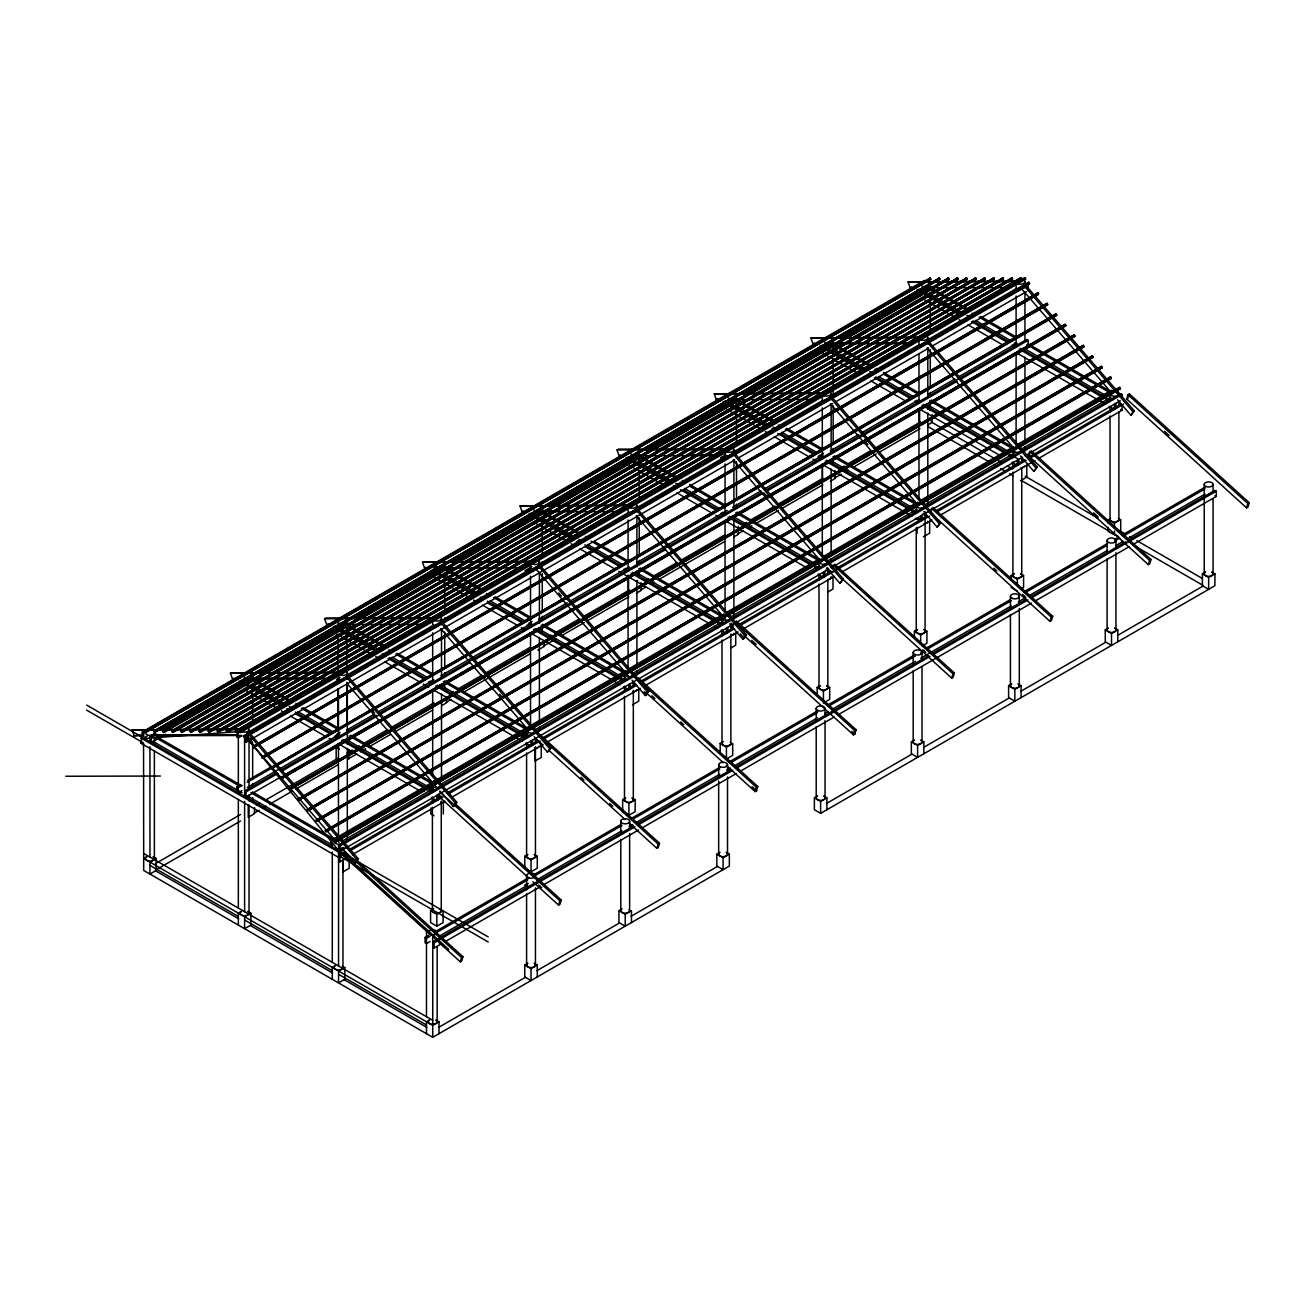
<?xml version="1.0" encoding="UTF-8"?>
<svg xmlns="http://www.w3.org/2000/svg" width="1315" height="1315" viewBox="0 0 1315 1315"><rect width="100%" height="100%" fill="white"/><g stroke="black" fill="none" stroke-linecap="round" stroke-linejoin="round"><path stroke-width="1.5" d="M429.956 934.308L340.421 853.024L341.67 848.701L461.549 957.534L460.299 961.857L434.509 938.433M528.236 877.549L438.717 796.282L439.539 793.405M355.214 858.909L462.946 956.728L461.697 961.035L460.299 961.857M532.789 881.691L558.579 905.115L559.828 900.791L561.242 899.986L455.023 803.547M561.242 899.986L559.993 904.293L558.579 905.115M629.556 823.568L656.875 848.356L658.125 844.049L659.522 843.227L539.66 734.395M659.522 843.227L658.273 847.55L656.875 848.356M726.324 765.445L755.155 791.614L756.404 787.307L757.818 786.485L637.939 677.652L636.542 678.474L756.404 787.307M755.155 791.614L756.569 790.808L757.818 786.485M744.191 635.687L853.451 734.871L854.701 730.548L856.098 729.743L736.236 620.91M853.451 734.871L854.849 734.049L856.098 729.743M932.812 507.426L1052.674 616.258L1051.425 620.565L1050.027 621.387L930.149 512.554L930.987 509.678M842.488 578.929L951.731 678.129L952.981 673.806L954.394 673.001L834.515 564.168M954.394 673.001L953.145 677.307L951.731 678.129M1028.445 455.795L1029.678 451.489L1149.557 560.322L1148.307 564.628L1028.445 455.795L1029.842 454.99M1050.027 621.387L1051.26 617.064L1052.674 616.258M1126.725 399.053L1127.974 394.747L1129.388 393.925L1249.25 502.757L1248.001 507.08L1246.587 507.886L1126.725 399.053L1128.139 398.248M1128.549 396.801L1129.388 393.925M1031.091 450.667L1150.97 559.5L1149.721 563.823L1148.307 564.628M1246.587 507.886L1247.836 503.579L1249.25 502.757M243.489 736.203L1028.889 282.265L1029.3 283.958L244.327 737.173L243.489 736.203L1028.889 282.265M244.327 737.173L1029.727 283.235M355.017 863.232L357.055 859.731L247.73 733.244L245.708 736.762L249.143 732.439L358.469 858.925L356.431 862.426L355.017 863.232L341.686 847.813M252.562 746.706L1037.979 292.768L1038.39 294.461L253.4 747.676L252.562 746.706L1037.979 292.768M253.4 747.676L1038.817 293.738M261.652 757.21L1047.052 303.288L1047.48 304.981L262.49 758.18L261.652 757.21L1047.052 303.288M262.49 758.18L1047.891 304.258M270.726 767.73L1056.142 313.792L1056.553 315.485L271.564 768.7L270.726 767.73L1056.142 313.792M271.564 768.7L271.153 766.99M279.816 778.233L1065.216 324.295L1065.643 325.988L280.654 779.203L279.816 778.233L1065.216 324.295M280.654 779.203L1066.054 325.265M345.401 679.197L347.423 675.696L456.749 802.166L454.711 805.684L453.313 806.49L439.983 791.071M288.906 788.737L1074.306 334.815L1074.717 336.509L289.744 789.707L288.906 788.737L1074.306 334.815M289.744 789.707L1075.144 335.785M297.979 799.241L1083.379 345.319L1083.807 347.012L298.817 800.21L297.979 799.241L1083.379 345.319M298.817 800.21L1084.217 346.289M307.069 809.761L1092.469 355.823L1092.88 357.516L307.907 810.73L307.069 809.761L1092.469 355.823M307.907 810.73L1093.307 356.792M316.142 820.264L1101.559 366.326L1101.97 368.036L316.981 821.234L316.142 820.264L1101.559 366.326M316.981 821.234L1102.397 367.296M325.232 830.768L1110.633 376.846L1111.043 378.539L326.071 831.738L325.232 830.768L1110.633 376.846M326.071 831.738L1111.471 377.816M334.306 841.288L1119.723 387.35L1120.133 389.043L335.144 842.257L334.306 841.288L1119.723 387.35M335.144 842.257L1120.561 388.32M628.044 675.548L536.06 569.116L538.098 565.614L647.407 692.101L645.386 695.602L632.055 680.184M453.313 806.49L456.749 802.166M534.169 736.696L547.5 752.114L550.936 747.791L441.626 621.305L438.174 625.628L440.213 622.127L549.538 748.613M550.936 747.791L547.5 752.114M645.386 695.602L648.821 691.279L539.495 564.793M729.578 623.869L742.909 639.287L746.361 634.964L637.035 508.494L633.6 512.801L635.622 509.299L744.947 635.786M742.909 639.287L746.361 634.964M826.56 567.883L839.89 583.301L843.326 578.978L734.017 452.508L730.565 456.815L732.603 453.313L841.929 579.8M843.326 578.978L839.89 583.301M1112.276 393.678L1021.607 288.79L1023.645 285.273L1132.971 411.759L1130.933 415.277L1117.602 399.842M923.82 511.732L937.151 527.151L940.587 522.828L831.261 396.357L827.825 400.664L829.864 397.163L939.173 523.649M940.587 522.828L937.151 527.151M1020.473 455.927L1033.804 471.345L1037.256 467.022L927.93 340.552L924.478 344.859L926.516 341.358L1035.842 467.844M1037.256 467.022L1033.804 471.345M1025.059 284.467L1134.385 410.954L1130.933 415.277M142.283 735.726L134.196 735.743L132.157 729.891L242.88 728.822M236.536 678.984L232.476 679L230.437 673.149L339.155 672.08M328.076 623.803L326.662 624.625L324.641 618.757L326.038 617.951L433.342 617.705M428.591 568.096L424.548 568.113L422.51 562.245L531.227 561.193M526.131 511.782L522.088 511.798L520.05 505.946L628.751 504.878M620.466 454.99L619.053 455.812L617.031 449.96L618.428 449.138L727.754 448.892M720.357 399.645L716.313 399.661L714.275 393.81L822.993 392.741M817.026 343.84L812.982 343.856L810.944 338.004L921.667 336.936M914.155 287.771L910.111 287.771L908.073 281.92L1016.774 280.868M134.196 735.743L141.675 734.921M232.476 679L233.889 678.178M424.548 568.113L425.961 567.291M522.088 511.798L523.502 510.976M716.313 399.661L717.727 398.839M812.982 343.856L814.38 343.034M910.111 287.771L911.509 286.966M345.286 853.484L338.547 857.38L140.869 743.254L142.283 731.962L924.461 280.391M144.568 731.255L930.395 278.04L930.823 279.257L145.834 732.471L144.568 731.255L930.395 278.04M142.283 731.962L143.697 732.784L925.859 281.196M144.995 732.471L930.823 279.257M433.819 568.885L437.369 566.831M153.658 731.239L939.485 278.024L939.896 279.24L154.923 732.439L153.658 731.239L939.485 278.024M147.247 735.956L143.697 738.011L143.697 732.784M161.466 727.754L243.242 680.545M257.461 672.327L339.237 625.118M349.905 618.954L435.232 569.691M447.675 562.508L533.002 513.245M545.446 506.061L632.548 455.779M641.441 450.651L728.543 400.352M739.211 394.204L824.538 344.941M836.981 337.758L920.533 289.514M154.069 732.439L939.896 279.24M149.943 741.627L149.943 736.384L155.285 733.31M162.386 729.2L253.055 676.863M260.156 672.754L347.275 622.472M354.376 618.362L445.045 566.025M452.146 561.916L542.816 509.579M549.917 505.47L638.811 454.152M645.912 450.042L736.581 397.705M743.682 393.596L832.576 342.278M841.452 337.15L930.346 285.832M140.869 743.254L142.283 742.433M149.943 736.384L151.357 737.205L156.682 734.115M165.575 728.987L254.469 677.669M263.345 672.54L348.672 623.277M355.79 619.168L446.443 566.831M455.335 561.702L544.213 510.384M553.105 505.256L640.208 454.957M647.325 450.864L737.978 398.511M746.871 393.382L833.973 343.1M844.641 336.936L931.743 286.654M162.731 731.206L948.559 278.007L948.986 279.224L163.997 732.422L162.731 731.206L948.559 278.007M163.159 732.422L948.986 279.224M165.575 734.23L151.357 742.433L151.357 737.205M174.468 729.102L261.57 678.803M272.238 672.655L355.79 624.411M366.458 618.247L453.56 567.965M464.228 561.801L551.33 511.519M561.998 505.355L647.325 456.091M659.768 448.908L745.095 399.645M755.763 393.497L842.866 343.199M853.534 337.051L933.518 290.862L933.518 287.36M171.821 731.189L957.649 277.991L958.06 279.191L173.087 732.406L171.821 731.189L957.649 277.991M172.249 732.406L958.06 279.191M180.911 731.173L966.722 277.958L967.15 279.175L182.16 732.389L180.911 731.173L966.722 277.958M181.322 732.389L967.15 279.175M189.985 731.156L975.812 277.942L976.223 279.158L191.25 732.356L189.985 731.156L975.812 277.942M190.412 732.356L976.223 279.158M199.075 731.124L984.886 277.925L985.313 279.125L200.324 732.34L199.075 731.124L984.886 277.925M199.486 732.34L985.313 279.125M208.148 731.107L993.976 277.909L994.403 279.109L209.414 732.323L208.148 731.107L993.976 277.909M208.575 732.323L994.403 279.109M217.238 731.091L1003.049 277.876L1003.477 279.092L218.487 732.291L217.238 731.091L1003.049 277.876M217.649 732.307L1003.477 279.092M226.312 731.074L1012.139 277.859L1012.566 279.076L227.577 732.274L226.312 731.074L1012.139 277.859M226.739 732.274L1012.566 279.076M337.889 673.806L235.829 732.258L235.401 731.041L1020.391 277.843L1021.64 279.043L1020.391 277.843M235.401 731.041L1021.229 277.843M235.829 732.258L1019.109 280.161M341.44 671.768L824.505 392.856M828.056 390.818L1016.314 282.133M239.609 730.893L1024.582 277.695L1025.519 278.221L1025.519 279.306L240.546 732.521L239.609 730.893L240.546 732.521M144.42 738.438L236.947 731.748L238.344 732.554L241.911 730.499M247.236 727.425L336.13 676.107M346.782 669.96L432.109 620.696M439.226 616.587L529.879 564.25M535.221 561.16L627.666 507.787M632.992 504.713L727.211 450.322M730.762 448.267L821.415 395.93M830.307 390.802L919.201 339.484M924.527 336.393L1016.972 283.037M239.609 731.978L1025.519 278.221M336.492 679.51L340.043 677.455M524.932 570.726L532.033 566.617M720.472 457.817L725.798 454.743M241.911 735.743L238.344 737.797L236.947 736.992L236.947 731.748M247.236 732.669L339.681 679.296M346.782 675.187L433.901 624.904M441.002 620.795L531.671 568.458M538.772 564.349L629.441 512.012M636.542 507.902L727.211 455.565M732.537 452.475L823.206 400.138M830.307 396.029L919.201 344.711M928.078 339.582L1016.972 288.264M244.606 796.282L244.606 736.17L1026.785 284.599L1028.182 285.404L1028.182 290.648M536.06 569.116L537.473 568.31M1021.607 288.79L1023.021 287.969M1028.182 285.404L246.02 736.992L244.606 736.17M734.871 459.987L246.02 742.219L244.606 741.413L249.949 738.323M738.422 457.932L832.642 403.541M836.192 401.486L928.637 348.113M932.187 346.059L1026.407 291.667M236.947 791.86L236.947 786.617L240.497 784.562M247.614 780.452L270.726 767.122M238.344 787.422L241.911 785.367M247.236 782.293L1056.981 314.762M336.492 734.378L340.043 732.323M528.482 623.54L532.033 621.485M818.242 456.239L823.568 453.165M241.911 790.611L238.344 792.666L238.344 732.554M247.236 787.537L339.681 734.164M346.782 730.055L373.46 714.67M378.786 711.579L433.901 679.773M441.002 675.663L531.671 623.326M538.772 619.217L567.225 602.796M570.776 600.741L629.441 566.88M636.542 562.771L727.211 510.434M732.537 507.343L760.99 490.922M764.541 488.868L823.206 455.006M830.307 450.897L858.761 434.476M862.311 432.421L919.201 399.579M928.078 394.451L954.739 379.065M958.306 377.011L1016.972 343.133M276.61 772.562L244.606 791.038L246.02 792.041M280.161 770.508L376.156 715.097M379.706 713.042L761.911 492.385M765.462 490.331L1026.785 339.451L1028.182 340.273L1028.182 345.516L962.416 383.487M278.007 773.384L246.02 791.86L246.02 797.087L281.574 776.557M281.574 771.33L469.997 662.53M473.548 660.492L665.538 549.637M669.105 547.582L763.308 493.191M766.875 491.136L957.073 381.317M960.64 379.279L1028.182 340.273M285.125 774.519L379.345 720.11M384.67 717.037L473.548 665.719M477.115 663.664L571.335 609.272M574.885 607.218L669.105 552.826M672.655 550.771L862.87 440.952M866.421 438.898L958.849 385.542M146.82 856.706L143.697 858.514L432.734 1025.388L438.996 1021.788L438.996 1033.705M156.206 858.514L149.943 862.13L149.943 874.048L156.206 870.431L156.206 858.514L153.082 856.706A4.422 2.548 0 0 1 153.165 860.273A4.422 2.548 0 0 1 147.017 860.421A4.422 2.548 0 0 1 146.557 856.887M155.269 863.741L240.497 814.544M256.474 805.322L260.025 803.268M265.367 800.194L338.152 758.163M347.029 753.035L352.354 749.961M355.905 747.906L359.455 745.868M363.022 743.813L387.876 729.463M391.426 727.409L434.032 702.802M450.009 693.58L453.56 691.526M457.11 689.487L481.98 675.137M485.531 673.083L529.912 647.457M547.665 637.2L551.215 635.145M554.766 633.107L579.636 618.757M583.186 616.702L629.343 590.04M645.32 580.819L648.87 578.764M652.421 576.726L677.291 562.376M680.841 560.322L725.222 534.695M742.975 524.438L746.526 522.384M750.076 520.346L774.946 505.996M778.496 503.941L822.878 478.315M838.855 469.077L844.181 466.003M847.731 463.965L870.826 450.634M874.376 448.579L920.533 421.934M155.581 870.07L240.53 821.02M253.861 813.327L259.137 810.287M262.655 808.248L266.172 806.227M269.69 804.188L292.555 790.989M296.072 788.967L338.284 764.59M348.064 758.952L356.875 753.857M360.392 751.835L365.669 748.777M369.203 746.739L390.341 734.526M395.634 731.485L432.635 710.116M445.933 702.44L451.209 699.399M463.488 692.298L530.192 653.785M543.473 646.125L555.933 638.942M561.258 635.852L584.386 622.505M587.937 620.45L628.849 596.829M640.454 590.139L645.698 587.115M650.941 584.074L654.443 582.052M659.703 579.027L724.45 541.649M737.699 533.989L743.024 530.915M748.334 527.841L751.884 525.803M755.435 523.748L778.48 510.45M782.014 508.395L822.796 484.857M834.368 478.183L841.353 474.14M844.855 472.134L848.339 470.113M853.583 467.088L876.3 453.971M879.801 451.949L919.99 428.739M441.873 705.514L446.558 702.802L446.558 696.835M537.835 650.103L544.098 646.487L544.098 640.52M636.378 593.213L641.079 590.501L641.079 582.545M733.639 537.062L738.323 534.35L738.323 526.411M830.291 481.257L834.992 478.545L834.992 470.589M927.42 425.172L932.121 422.46L932.121 414.521M330.887 846.087L330.887 840.844L625.973 670.486M629.523 668.431L723.743 614.039M727.294 611.985L819.738 558.612M823.289 556.557L917.508 502.166M921.059 500.111L1013.503 446.738M1017.054 444.684L1111.274 390.292M330.887 840.844L332.284 841.666L821.152 559.417M824.702 557.379L1112.687 391.114M521.085 736.269L528.203 732.159M342.952 840.745L433.621 788.408M440.722 784.299L527.841 734M534.942 729.907L625.611 677.554M632.712 673.444L723.381 621.107M730.482 616.998L819.377 565.697M826.478 561.587L917.147 509.234M924.248 505.141L1014.917 452.787M1020.243 449.714L1110.912 397.377M338.547 965.95L338.547 845.282L1120.709 393.695L1122.122 394.5L1122.122 398.001M338.547 845.282L339.96 846.087L1122.122 394.5M246.02 742.219L246.02 736.992L338.547 850.509L343.873 847.435M828.812 569.083L338.547 852.136L140.869 738.011M831.08 567.784L1022.577 457.226M1024.993 455.828L1120.347 400.763M340.421 853.024L341.834 852.202M438.717 796.282L440.114 795.46M930.149 512.554L931.562 511.732M241.483 911.361L238.344 913.169L238.344 925.086M430.827 802.035L433.95 800.227M340.322 854.717L343.873 852.679M349.215 849.589L441.659 796.216M446.985 793.142L537.638 740.805M542.98 737.731L635.408 684.359M640.75 681.269L733.195 627.913M738.52 624.822L830.965 571.466M836.291 568.376L926.943 516.039M935.836 510.91L1024.73 459.593M1028.281 457.538L1120.709 404.165M350.628 850.411L443.056 797.038M448.399 793.964L540.103 741.019M544.377 738.537L636.822 685.164M642.164 682.091L734.592 628.718M739.934 625.644L929.738 516.055M937.25 511.716L1026.127 460.398M1029.678 458.343L1123.536 404.165M250.869 913.169L244.606 916.785L244.606 928.702L250.869 925.086L250.869 913.169L247.73 911.361M338.547 860.98L339.96 861.802L347.061 857.692M352.404 854.618L444.832 801.246M451.949 797.137L542.602 744.8M546.169 742.745L640.372 688.353M645.714 685.279L738.142 631.907M743.485 628.833L834.137 576.48M843.03 571.351L931.908 520.033M940.8 514.905L1035.02 460.513M1038.571 458.458L1122.122 410.214L1122.122 404.987L1118.588 402.949M357.055 859.731L358.469 858.925M647.407 692.101L648.821 691.279M1132.971 411.759L1134.385 410.954M632.499 704.741L638.761 701.142L638.761 689.224M731.041 647.851L735.726 645.155L735.726 633.238M828.302 591.717L832.987 589.005L832.987 577.088M923.393 536.799L929.639 533.2L929.639 521.266M1020.522 480.731L1026.785 477.115L1026.785 465.198M335.424 965.588L332.284 967.396L332.284 979.313M430.58 910.654L436.827 914.27L443.089 910.654L443.089 922.571L436.827 926.187L430.58 922.571L430.58 910.654L433.703 908.846M534.153 854.471L537.276 856.279L537.276 868.196L531.03 871.812L524.767 868.196L524.767 856.279L527.89 854.471A4.422 2.548 0 0 0 527.71 857.972A4.422 2.548 0 0 0 533.742 858.284A4.422 2.548 0 0 0 534.663 854.832M622.653 811.684L622.653 799.767L625.776 797.958M720.176 753.38L720.176 743.452L723.316 741.644M817.157 695.405L817.157 687.466L820.281 685.657M914.418 637.282L914.418 631.315L917.541 629.507M1011.071 579.488L1011.071 575.51L1014.194 573.702M524.767 856.279L531.03 859.895L537.276 856.279M622.653 799.767L628.899 803.383L635.161 799.767L635.161 811.684L628.899 815.3L624.214 812.588M726.439 747.068L732.702 743.452L732.702 755.369L726.439 758.985L726.439 747.068L720.176 743.452M817.157 687.466L823.42 691.082L829.666 687.466L829.666 699.383L823.42 702.999M914.418 631.315L920.664 634.931L926.927 631.315L926.927 643.232L922.226 645.944M1011.071 575.51L1017.333 579.126L1023.58 575.51L1023.58 587.427L1020.456 589.235M1108.2 523.403L1108.2 519.425L1114.463 523.041L1120.709 519.425L1120.709 531.359M430.038 941.507L426.487 943.562L425.074 942.756L425.074 937.513L428.624 935.458M435.742 931.365L528.17 877.993M533.512 874.919L620.614 824.62M631.282 818.472L720.16 767.155M729.052 762.01L817.93 710.708M828.598 704.544L913.925 655.281M926.368 648.098L1009.92 599.854M1024.138 591.651L1107.69 543.407M1114.808 539.298L1118.358 537.26M1121.909 535.205L1205.461 486.961M430.038 936.28L426.487 938.335L425.074 937.513M435.364 933.206L527.808 879.834M534.909 875.724L622.028 825.442M632.696 819.278L719.798 768.979M730.466 762.832L817.568 712.533M828.236 706.385L915.339 656.086M920.664 653.013L924.231 650.958M927.782 648.903L1011.334 600.676M1025.552 592.457L1107.329 545.248M1114.43 541.139L1119.772 538.065M1123.322 536.01L1205.099 488.802M524.619 885.274L528.17 883.236M438.931 936.379L527.808 885.061M536.701 879.932L622.028 830.669M629.129 826.56L632.696 824.521M636.246 822.467L719.798 774.223M726.899 770.113L730.466 768.075M734.017 766.02L817.568 717.776M824.669 713.667L828.236 711.612M831.787 709.574L915.339 661.33M920.664 658.256L1011.334 605.903M1018.435 601.81L1025.552 597.7M1029.103 595.646L1107.329 550.492M1116.205 545.363L1123.322 541.254M1126.873 539.199L1205.099 494.046M633.616 825.968L432.734 941.934L434.147 942.756L635.014 826.773M637.167 823.913L731.387 769.522M734.937 767.467L928.702 655.593M932.253 653.539L1026.473 599.147M1030.023 597.092L1126.018 541.681M1129.585 539.627L1214.912 490.363L1216.309 491.169L1216.309 496.413L1132.757 544.657M638.58 824.735L732.784 770.327M736.351 768.272L930.116 656.415M933.666 654.36L1027.886 599.969M1031.437 597.914L1216.309 491.169M432.734 947.178L434.147 948L441.248 943.891M444.815 941.836L539.019 887.444M544.361 884.354L638.58 829.962M642.131 827.908L736.351 773.516M739.901 771.461L834.121 717.07M837.671 715.015L1031.437 603.141M1034.987 601.103L1129.207 546.695M461.549 957.534L462.946 956.728M1149.557 560.322L1150.97 559.5M429.611 1019.98L426.487 1021.788L426.487 1033.705M537.276 976.963L537.276 965.029L531.03 968.645L531.03 980.563L524.767 976.963L524.767 965.029L527.89 963.221A4.422 2.548 0 0 0 527.71 966.722A4.422 2.548 0 0 0 533.742 967.051A4.422 2.548 0 0 0 534.663 963.583M631.463 922.571L631.463 910.654L625.217 914.27L625.217 926.187L618.954 922.571L618.954 910.654L622.077 908.846M86.708 710.166L143.549 742.991L143.697 870.431L432.734 1037.305L729.348 866.059L729.348 854.142L723.086 857.758L723.086 869.675L716.839 866.059L716.839 854.142L719.962 852.334A4.422 2.548 0 0 0 719.88 855.901A4.422 2.548 0 0 0 726.028 856.049A4.422 2.548 0 0 0 726.488 852.514M1205.247 572.173A4.422 2.548 0 0 0 1205.707 575.723A4.422 2.548 0 0 0 1211.871 575.559A4.422 2.548 0 0 0 1211.773 572.009L1214.912 573.817L1214.912 585.734L820.626 813.36L814.38 809.761L814.38 797.827L817.503 796.019M911.344 741.841L917.607 745.457L917.607 757.374L911.344 753.758L911.344 741.841L914.467 740.033A4.422 2.548 0 0 0 914.287 743.534A4.422 2.548 0 0 0 920.336 743.863A4.422 2.548 0 0 0 921.256 740.394M1008.605 685.69L1014.851 689.307L1014.851 701.224L1008.605 697.607L1008.605 685.69L1011.728 683.882M1105.257 629.885L1111.52 633.501L1111.52 645.418L1105.257 641.802L1105.257 629.885L1108.397 628.077M1214.912 573.817L1208.649 577.416L1208.649 589.35L1202.387 585.734L1202.387 573.817L1205.526 572.009M814.38 797.827L820.626 801.443L826.888 797.827L826.888 809.761M917.607 745.457L923.853 741.841L923.853 753.758M1014.851 689.307L1021.114 685.69L1021.114 697.607M1111.52 633.501L1117.783 629.885L1117.783 641.802M438.668 1027.377L525.392 977.324M536.931 970.651L619.579 922.933M631.118 916.276L717.464 866.421M826.593 803.416L911.969 754.12M923.475 747.479L1009.23 697.969M1020.802 691.296L1105.882 642.164M1117.388 635.539L1203.011 586.096M908.073 281.92L1017.399 281.673M928.324 287.738L1003.23 287.558M810.944 338.004L920.27 337.741M832.609 343.001L869.051 342.919M873.094 342.903L907.514 342.821M829.173 343.807L910.144 343.626M714.275 393.81L823.601 393.547M734.543 399.612L811.47 399.448M617.031 449.96L726.34 449.697M689.307 454.842L713.601 454.776M637.282 455.763L714.209 455.582M520.05 505.946L629.375 505.683M545.758 510.927L559.927 510.894M563.987 510.894L570.053 510.878M538.279 511.765L617.245 511.584M422.51 562.245L531.835 561.998M434.049 567.275L438.109 567.275M442.777 568.064L519.704 567.883M324.641 618.757L433.95 618.51M344.892 624.576L421.819 624.395M230.437 673.149L337.741 672.902M252.102 678.145L324.986 677.981M248.683 678.967L327.632 678.787M132.157 729.891L241.483 729.644M153.822 734.888L236.832 734.691M150.387 735.71L241.483 735.496M65.75 776.261L160.414 776.031M1025.519 279.306L1024.582 277.695M932.927 288.889L968.218 309.255M980.579 316.389L1017.629 337.791M1028.231 343.905L1111.175 391.804M931.513 289.695L966.804 310.077M972.114 313.134L975.631 315.173M979.165 317.211L1016.232 338.613M1026.785 344.694L1109.761 392.61M929.754 293.919L961.512 312.263M966.804 315.321L970.339 317.359M975.631 320.416L1010.939 340.782M1014.457 342.821L1017.991 344.859M1025.059 348.935L1104.468 394.796M918.199 289.234L921.733 291.272M925.25 293.311L960.558 313.693M972.903 320.827L1009.969 342.212M1013.503 344.251L1017.037 346.289M1020.555 348.327L1103.515 396.226M1107.049 398.264L1110.567 400.302M916.785 290.04L920.319 292.078M923.853 294.116L959.145 314.499M971.506 321.633L1008.572 343.034M1012.09 345.072L1015.624 347.111M1019.158 349.149L1102.101 397.031M1105.636 399.07L1109.17 401.108M1120.709 409.409L1122.122 410.214M922.078 298.341L953.852 316.685M959.145 319.742L962.679 321.781M967.971 324.838L1003.263 345.22M1017.383 353.357L1096.809 399.218M1100.343 401.256L1105.636 404.313M1109.17 406.351L1114.463 409.409L1114.463 404.165M1214.912 495.591L1216.309 496.413M835.798 344.957L871.089 365.34M876.382 368.397L879.916 370.436M883.45 372.474L920.5 393.875M931.102 399.99L1014.046 447.873M834.384 345.779L869.675 366.145M874.985 369.203L878.502 371.241M883.795 374.298L919.103 394.681M929.689 400.796L1012.632 448.694M832.264 348.163L837.556 351.22M832.625 349.987L866.158 369.351M869.675 371.389L873.209 373.427M878.502 376.485L913.81 396.867M926.155 404.001L1007.339 450.864M1021.459 459.017L1024.993 461.055M821.07 345.303L824.604 347.341M828.121 349.379L863.429 369.762M875.774 376.895L912.84 398.297M916.374 400.335L919.908 402.374M923.426 404.412L1004.611 451.275M1009.92 454.332L1018.731 459.428L1018.731 464.672M819.656 346.124L823.19 348.163M826.724 350.201L862.015 370.583M874.376 377.717L911.443 399.103M914.961 401.141L918.495 403.179M922.029 405.217L1004.972 453.116M1008.506 455.154L1012.04 457.193M823.19 353.406L856.723 372.753M870.842 380.906L906.134 401.289M920.253 409.442L999.679 455.302M1012.04 462.42L1017.333 465.477L1017.333 460.25M1202.387 573.817L1208.649 577.416M931.184 421.918L995.011 458.787M998.562 460.825L1002.112 462.88M1007.438 465.954L1012.747 469.028M1025.158 476.194L1097.877 518.159M1119.147 530.455L1126.248 534.548M1129.782 536.586L1133.333 538.64M1136.883 540.679L1202.485 578.567M928.259 426.734L990.129 462.469M993.68 464.507L997.214 466.546M1000.748 468.584L1006.057 471.658M1009.591 473.696L1013.125 475.734M1021.147 480.37L1108.824 530.997M1115.087 534.597L1118.605 536.635M1134.434 545.774L1203.011 585.372M739.129 400.763L774.436 421.145M786.781 428.279L822.089 448.662M834.433 455.795L917.393 503.678M737.731 401.585L773.023 421.967M778.316 425.024L781.85 427.063M785.384 429.085L822.434 450.486M833.036 456.601L915.98 504.5M735.956 405.793L767.73 424.137M773.023 427.194L776.557 429.232M781.85 432.29L817.141 452.672M831.261 460.825L910.687 506.67M923.031 513.803L928.341 516.861M724.401 401.124L727.935 403.163M731.469 405.201L766.76 425.567M772.053 428.624L775.587 430.663M780.88 433.72L816.188 454.102M819.705 456.141L823.239 458.179M826.773 460.217L909.717 508.1M913.251 510.138L916.785 512.176M723.003 401.93L726.538 403.968M730.055 406.006L765.363 426.389M777.707 433.523L813.015 453.889M818.308 456.946L821.842 458.984M825.36 461.023L908.32 508.921M911.837 510.96L915.371 512.998M1020.456 573.702L1023.58 575.51M1114.643 628.077L1117.783 629.885M918.544 518.439L922.078 520.477L922.078 515.233M726.538 409.212L760.07 428.559M765.363 431.616L768.88 433.654M774.19 436.712L809.481 457.094M813.015 459.132L816.533 461.171M821.842 464.228L903.027 511.108M906.545 513.146L911.837 516.203M915.371 518.241L920.664 521.282L920.664 516.055M1011.071 587.427L1017.333 591.043M641.868 456.913L677.176 477.296M682.469 480.353L686.003 482.391M689.52 484.43L724.828 504.812M737.189 511.946L818.374 558.809M640.471 457.735L675.762 478.118M689.882 486.254L725.19 506.637M735.775 512.751L818.719 560.65M827.184 569.148L832.494 572.206M638.696 461.943L670.469 480.287M675.762 483.345L679.296 485.383M684.589 488.44L719.897 508.823M732.241 515.957L815.201 563.839M825.787 569.954L831.08 573.011M627.156 457.258L630.674 459.297M634.208 461.335L669.516 481.717M683.636 489.87L717.168 509.234M722.461 512.291L725.995 514.329M729.513 516.368L812.473 564.25M815.99 566.288L819.524 568.327M735.2 520.625L738.323 522.433M926.927 631.315L923.804 629.507A4.422 2.548 0 0 1 923.886 633.074A4.422 2.548 0 0 1 917.739 633.222A4.422 2.548 0 0 1 917.278 629.671M1017.991 683.882L1021.114 685.69M625.743 458.08L668.102 482.539M673.395 485.597L676.929 487.635M680.463 489.673L717.513 511.058M721.047 513.097L724.581 515.135M728.115 517.173L811.059 565.072M814.593 567.11L818.127 569.148M629.277 465.362L662.809 484.709M676.929 492.862L712.22 513.245M715.755 515.283L719.289 517.321M726.34 521.398L805.766 567.258M818.127 574.376L823.42 577.433L823.42 572.206M544.903 512.899L580.194 533.282M585.487 536.339L589.021 538.377M594.314 541.435L629.622 561.817M640.208 567.932L723.151 615.814M543.49 513.721L578.797 534.104M591.142 541.221L628.208 562.623M638.794 568.738L721.754 616.636M541.731 517.929L573.504 536.273M578.797 539.331L582.315 541.369M587.624 544.426L622.915 564.809M635.277 571.943L716.461 618.806M730.581 626.959L734.099 628.997M530.175 513.261L533.709 515.299M537.243 517.337L570.776 536.684M577.827 540.761L581.361 542.799M584.896 544.837L621.962 566.239M625.48 568.277L629.014 570.315M632.548 572.354L715.491 620.236M719.026 622.274L722.56 624.313M829.666 687.466L826.543 685.657A4.422 2.548 0 0 1 826.642 689.224A4.422 2.548 0 0 1 820.478 689.372A4.422 2.548 0 0 1 820.018 685.822M920.73 740.033L923.853 741.841M528.778 514.066L532.296 516.105M535.83 518.143L571.121 538.525M576.43 541.583L579.948 543.621M585.241 546.678L620.548 567.044M624.083 569.083L627.6 571.121M631.134 573.159L714.094 621.058M717.612 623.096L721.146 625.135M534.071 522.367L565.828 540.695M571.121 543.753L574.655 545.791M579.948 548.848L615.256 569.231M618.773 571.269L708.785 623.244M714.094 626.302L717.612 628.34M721.146 630.378L726.439 633.436L726.439 628.192M447.363 569.214L482.671 589.597M495.015 596.731L530.323 617.113M542.668 624.247L625.628 672.129M445.966 570.036L481.257 590.402M486.55 593.46L490.084 595.498M493.618 597.536L530.668 618.938M541.27 625.052L624.214 672.951M444.191 574.244L475.964 592.588M490.084 600.741L525.375 621.124M539.495 629.277L618.921 675.121M633.041 683.274L636.575 685.312M432.635 569.559L436.169 571.598M439.703 573.636L474.994 594.018M480.287 597.076L483.821 599.114M487.355 601.152L524.422 622.554M527.94 624.592L531.474 626.63M535.008 628.669L617.951 676.551M621.485 678.589L625.019 680.628M826.888 797.827L823.765 796.019A4.422 2.548 0 0 1 823.847 799.586A4.422 2.548 0 0 1 817.7 799.75A4.422 2.548 0 0 1 817.24 796.2M431.238 570.381L434.772 572.42M438.289 574.458L473.597 594.84M487.717 602.993L521.25 622.34M526.542 625.398L530.077 627.436M533.594 629.474L616.554 677.373M620.072 679.411L623.606 681.449M434.772 577.647L468.304 597.01M473.597 600.067L477.115 602.106M482.424 605.163L517.716 625.546M521.25 627.584L524.767 629.622M530.077 632.679L611.261 679.543M614.779 681.581L620.072 684.638M623.606 686.677L628.899 689.734L628.899 684.507M349.478 625.726L384.785 646.109M397.13 653.243L432.438 673.625M444.782 680.759L525.984 727.622M348.08 626.548L383.372 646.914M388.665 649.972L392.199 652.01M395.733 654.048L432.799 675.45M443.385 681.564L526.329 729.463M346.305 630.756L378.079 649.1M392.199 657.253L427.506 677.636M439.851 684.77L521.036 731.633M524.57 733.671L528.104 735.71M535.156 739.786L538.69 741.824M334.766 626.072L338.284 628.11M341.818 630.148L377.126 650.53M382.418 653.588L385.936 655.626M389.47 657.664L424.778 678.047M430.071 681.104L433.588 683.143M437.122 685.181L520.082 733.063M523.6 735.101L527.134 737.14M443.434 689.076L446.558 690.885M632.038 797.958L635.161 799.767M726.225 852.334L729.348 854.142M333.353 626.893L336.887 628.932M340.421 630.97L375.712 651.352M388.073 658.47L423.364 678.852M428.657 681.91L432.191 683.948M435.725 685.986L518.669 733.885M522.203 735.923L525.737 737.962M336.887 634.159L372.178 654.541M375.712 656.58L379.246 658.618M384.539 661.675L419.83 682.058M423.364 684.096L428.657 687.153M433.95 690.211L513.376 736.055M516.91 738.093L522.203 741.15M525.737 743.189L531.03 746.246L531.03 741.019M716.839 854.142L723.086 857.758M255.291 680.102L290.599 700.484M295.891 703.541L299.425 705.58M302.943 707.618L338.251 728M350.595 735.134L431.78 781.998M253.894 680.923L289.185 701.306M301.546 708.44L338.596 729.825M349.198 735.94L432.142 783.839M252.118 685.131L283.892 703.476M289.185 706.533L292.719 708.571M298.012 711.629L333.303 732.011M345.664 739.145L426.849 786.008M430.383 788.047L433.901 790.085M240.579 680.463L282.922 704.906M295.283 712.04L332.35 733.441M335.884 735.48L339.401 737.518M342.936 739.556L425.896 787.455M429.413 789.493L432.947 791.515M239.166 681.269L242.7 683.307M246.217 685.345L281.525 705.728M286.818 708.785L290.352 710.823M295.645 713.881L330.936 734.263M334.47 736.285L338.004 738.323M341.522 740.361L424.482 788.26M428.016 790.299L431.534 792.337M244.459 689.57L276.232 707.897M281.525 710.955L285.059 712.993M290.352 716.05L325.643 736.433M329.177 738.471L332.711 740.509M338.004 743.567L420.948 791.466M431.534 797.58L436.827 800.638L436.827 795.394M339.303 749.188L336.163 747.397L336.163 759.314L339.303 761.122M618.954 910.654L625.217 914.27M433.95 815.76L430.827 813.969L430.827 808.002M236.947 736.811L238.344 737.616M244.606 741.233L246.02 742.038M157.011 736.86L241.73 785.762M252.316 791.877L335.259 839.775M155.597 737.666L238.557 785.565M250.902 792.682L333.862 840.581M236.947 786.617L238.344 787.603M153.839 741.89L242.075 792.83M247.384 795.887L332.087 844.805M86.708 705.119L488.21 936.921M534.153 963.221L537.276 965.029M338.974 855.818L488.21 941.967M338.547 855.753L339.96 856.558M524.767 965.029L531.03 968.645M438.996 1021.788L435.857 1019.98A4.422 2.548 0 0 1 435.955 1023.53A4.422 2.548 0 0 1 429.808 1023.695A4.422 2.548 0 0 1 429.347 1020.144M143.697 853.451L432.734 1020.341M149.943 865.385L238.344 916.423M244.606 920.023L332.284 970.651M338.547 974.267L426.487 1025.026M155.581 870.793L238.672 918.774M250.245 925.448L332.662 973.034M344.185 979.675L426.833 1027.409M1127.974 394.747L1247.836 503.579M1164.548 431.304L1169.101 435.446M1093.57 512.85L1098.124 516.976M931.398 508.231L1051.26 617.064M993.762 568.212L996.803 570.973M1022.593 594.396L1025.634 597.141M833.118 564.973L952.981 673.806M922.801 649.758L925.826 652.519M734.822 621.732L854.701 730.548M751.67 640.372L756.224 644.514M851.824 731.304L854.849 734.049M651.862 695.75L654.903 698.495M680.693 721.919L683.734 724.68M752.016 786.666L756.569 790.808M645.912 692.43L723.299 762.684M544.311 740.723L658.125 844.049M580.901 777.297L583.926 780.042M609.716 803.465L612.757 806.227M536.997 739.523L543.079 745.046M549.144 750.553L625.003 819.426M439.966 791.959L559.828 900.791M538.755 885.011L541.78 887.757M338.81 849.621L448.629 949.331L448.382 950.235L338.547 850.509M1028.461 282.988L1029.3 283.958M1037.551 293.492L1038.39 294.461M1046.641 304.012L1047.48 304.981M1055.715 314.515L1056.553 315.485M1064.805 325.019L1065.643 325.988M1073.878 335.539L1074.717 336.509M1082.968 346.042L1083.807 347.012M1092.042 356.546L1092.88 357.516M1101.132 367.066L1101.97 368.036M1110.205 377.569L1111.043 378.539M1119.295 388.073L1120.133 389.043M927.157 347.949L1015.147 449.746M865.221 441.511L867.9 444.585M830.488 403.754L918.478 505.552M763.966 493.026L766.645 496.117M733.228 459.905L821.218 561.702M730.992 623.047L733.655 626.137M740.329 633.846L744.323 638.482M636.263 515.891L725.584 619.234M558.793 592.983L561.456 596.073M644.12 691.706L646.783 694.797M499.585 694.221L502.248 697.312M440.837 628.718L528.827 730.515M346.026 676.502L455.352 802.988M372.063 710.051L374.726 713.125M433.391 780.995L436.054 784.085M346.65 683.093L435.972 786.436M247.105 735.94L252.447 742.104M335.095 837.754L339.106 842.373M248.371 739.835L336.361 841.649M243.9 735.463L244.738 736.449M252.99 745.983L253.828 746.953M262.063 756.487L262.918 757.456M280.243 777.51L281.081 778.48M289.316 788.014L290.155 788.984M298.406 798.517L299.245 799.487M307.48 809.037L308.318 810.007M316.57 819.541L317.408 820.511M325.643 830.044L326.482 831.014M334.733 840.564L335.572 841.534M1011.301 277.859L1011.728 279.076M1002.211 277.876L1002.638 279.092M993.137 277.909L993.565 279.109M984.047 277.925L984.475 279.142M974.974 277.942L975.385 279.158M965.884 277.958L966.311 279.175M956.81 277.991L957.221 279.191M947.72 278.007L948.148 279.224M938.647 278.024L939.058 279.24M929.557 278.057L929.984 279.257M236.24 731.041L236.667 732.258M227.15 731.058L227.577 732.274M218.076 731.091L218.487 732.291M208.986 731.107L209.414 732.323M199.913 731.124L200.324 732.34M190.823 731.156L191.25 732.356M181.749 731.173L182.16 732.389M172.66 731.189L173.087 732.406M163.57 731.206L163.997 732.422M154.496 731.239L154.923 732.439M145.406 731.255L145.834 732.471M1213.071 484.446L1213.071 492.566M1213.071 498.664L1213.071 573.817M1204.228 484.446L1204.228 573.817M1118.884 401.798L1118.884 405.858M1118.884 411.94L1118.884 519.425M1115.86 403.36L1115.86 408.587M1115.942 540.531A4.422 2.548 0 0 1 1109.301 542.733A4.422 2.548 0 0 1 1109.301 538.312A4.422 2.548 0 0 1 1115.942 540.531L1115.942 548.651M1115.942 552.711L1115.942 629.885M1114.463 523.041L1114.463 527.019M1114.463 530.997L1114.463 534.958L1108.2 531.359L1108.2 527.381M1110.041 393.695L1110.041 399.776M1110.041 407.897L1110.041 411.94M1110.041 416L1110.041 519.425M1107.099 540.531L1107.099 552.711M1107.099 558.809L1107.099 629.885M1024.944 281.657L1024.944 287.771M1024.944 291.864L1024.944 340.799M1024.944 357.121L1024.944 440.722M1024.944 446.837L1024.944 450.93M1021.755 457.883L1021.755 461.943M1021.755 468.025L1021.755 575.51M1019.289 596.336L1019.289 604.456M1019.289 608.516L1019.289 685.69M1017.333 579.126L1017.333 585.076M1016.101 281.657L1016.101 289.81M1016.101 295.941L1016.101 346.913M1016.101 353.028L1016.101 444.799M1012.912 449.779L1012.912 457.883M1012.912 461.943L1012.912 468.025M1012.912 472.085L1012.912 575.51M1010.43 596.336L1010.43 608.516M1010.43 614.615L1010.43 685.69M930.28 292.916L930.28 296.976M930.28 301.036L930.28 331.446M930.28 349.708L930.28 388.237M930.28 392.297L930.28 396.357M930.28 404.461L930.28 410.543M927.815 337.741L927.815 343.856M927.815 347.933L927.815 396.883M927.815 405.036L927.815 409.113M927.815 413.189L927.815 496.807M927.815 500.884L927.815 504.96M925.086 511.666L925.086 631.315M922.029 652.487A4.422 2.548 0 0 1 915.388 654.689A4.422 2.548 0 0 1 915.388 650.268A4.422 2.548 0 0 1 922.029 652.487L922.029 660.607M922.029 666.705L922.029 741.841M920.664 634.931L920.664 642.871M919.612 410.543L919.612 422.46M918.971 337.741L918.971 345.894M918.971 354.047L918.971 402.998M918.971 409.113L918.971 498.845M917.13 527.233L917.13 533.2M916.785 291.799L916.785 295.283M916.243 505.585L916.243 511.666M916.243 527.89L916.243 631.315M913.185 652.487L913.185 666.705M913.185 670.765L913.185 741.841M833.151 346.963L833.151 353.061M833.151 359.143L833.151 387.531M833.151 391.591L833.151 395.651M833.151 405.776L833.151 442.284M833.151 448.366L833.151 452.426M833.151 460.546L833.151 464.589M831.146 393.547L831.146 399.661M831.146 403.738L831.146 452.689M831.146 468.995L831.146 552.612M831.146 558.727L831.146 562.804M827.842 567.817L827.842 573.899M827.842 579.981L827.842 687.466M824.817 571.384L824.817 576.628M825.047 708.473L825.047 716.593M825.047 720.653L825.047 797.827M823.42 691.082L823.42 701.01M822.483 466.628L822.483 478.545M822.302 393.547L822.302 403.738M822.302 407.814L822.302 458.804M822.302 466.957L822.302 554.651M820.626 801.443L820.626 813.36M818.982 561.735L818.982 567.817M818.982 573.899L818.982 579.981M818.982 584.041L818.982 687.466M816.204 708.473L816.204 720.653M816.204 726.751L816.204 797.827M736.499 402.768L736.499 408.866M736.499 412.91L736.499 443.336M736.499 461.581L736.499 498.089M736.499 504.171L736.499 508.231M733.902 449.697L733.902 453.774M733.902 459.888L733.902 508.839M733.902 516.992L733.902 608.763M733.902 612.839L733.902 618.954M730.861 625.825L730.861 629.885M730.861 633.945L730.861 743.452M727.853 627.37L727.853 632.614M727.524 764.788A4.422 2.548 0 0 1 720.883 766.99A4.422 2.548 0 0 1 720.883 762.569A4.422 2.548 0 0 1 727.524 764.788L727.524 772.908M727.524 776.968L727.524 854.142M725.058 449.697L725.058 459.888M725.058 463.965L725.058 514.954M725.058 521.069L725.058 610.801M723.003 403.672L723.003 407.173M722.017 617.721L722.017 623.803M722.017 629.885L722.017 635.967M722.017 640.027L722.017 743.452M718.664 764.788L718.664 776.968M718.664 781.028L718.664 854.142M639.238 458.919L639.238 465.017M639.238 471.099L639.238 499.486M639.238 517.732L639.238 556.278M639.238 560.322L639.238 564.382M639.238 572.502L639.238 576.545M636.92 505.683A4.422 2.548 0 0 1 630.296 507.886A4.422 2.548 0 0 1 630.296 503.464A4.422 2.548 0 0 1 636.92 505.683L636.92 511.798M636.92 515.875L636.92 566.864M636.92 570.94L636.92 575.017M636.92 581.131L636.92 666.787M636.92 670.864L636.92 674.94M633.32 682.14L633.32 686.2M633.32 690.244L633.32 799.767M630.312 683.685L630.312 688.928M629.638 821.3A4.422 2.548 0 0 1 622.998 823.502A4.422 2.548 0 0 1 622.998 819.081A4.422 2.548 0 0 1 629.638 821.3L629.638 829.42M629.638 833.48L629.638 910.654M628.899 803.383L628.899 815.3M628.554 578.584L628.554 590.501M628.077 505.683L628.077 513.836M628.077 519.951L628.077 570.94M628.077 575.017L628.077 668.825M624.477 674.02L624.477 680.118M624.477 686.2L624.477 690.244M624.477 696.342L624.477 799.767M620.795 821.3L620.795 833.48M620.795 839.578L620.795 910.654M542.273 516.943L542.273 521.003M542.273 525.047L542.273 555.472M542.273 561.554L542.273 565.614M542.273 573.718L542.273 612.264M542.273 616.308L542.273 620.368M542.273 628.488L542.273 632.531M541.221 745.523L541.221 757.456L534.958 761.056L534.958 749.139M539.397 561.998L539.397 568.113M539.397 572.189L539.397 623.178M539.397 637.446L539.397 721.064M539.397 727.179L539.397 731.255M535.452 738.652L535.452 742.712M535.452 746.756L535.452 856.279M535.452 887.855L535.452 965.029M532.427 740.197L532.427 745.441M531.03 859.895L531.03 871.812M530.537 561.998L530.537 572.189M530.537 576.266L530.537 627.255M530.537 635.408L530.537 725.14M528.778 515.809L528.778 519.31M526.592 730.532L526.592 736.614M526.592 742.712L526.592 748.794M526.592 752.854L526.592 856.279M526.592 875.675L526.592 889.893M526.592 893.953L526.592 965.029M444.733 573.258L444.733 577.301M444.733 581.361L444.733 611.787M444.733 617.869L444.733 621.929M444.733 632.071L444.733 666.541M444.733 672.622L444.733 676.683M444.733 684.803L444.733 690.885M443.336 802.035L443.336 813.969M441.511 618.51A4.422 2.548 0 0 1 434.87 620.713A4.422 2.548 0 0 1 434.87 616.291A4.422 2.548 0 0 1 441.511 618.51L441.511 624.625M441.511 628.702L441.511 677.636M441.511 683.767L441.511 687.844M441.511 693.958L441.511 777.576M441.265 801.147L441.265 910.654M438.24 794.572L438.24 799.816M437.155 946.636L437.155 1021.788M436.827 914.27L436.827 926.187M434.147 942.756L434.147 948M432.668 618.51L432.668 628.702M432.668 632.778L432.668 683.767M432.668 691.92L432.668 775.538M432.668 787.767L432.668 791.844M432.668 797.958L432.668 802.035M432.734 936.033L432.734 1037.305M432.405 784.923L432.405 791.005M432.405 797.087L432.405 803.169M432.405 807.229L432.405 910.654M431.238 572.124L431.238 575.608M426.487 930.346L426.487 1016.725M349.149 860.388L349.149 868.344L342.903 871.96L342.903 860.026M348.689 749.369L348.689 759.314M347.324 672.886A4.422 2.548 0 0 1 340.684 675.088A4.422 2.548 0 0 1 340.684 670.666A4.422 2.548 0 0 1 347.324 672.886L347.324 679M347.324 683.077L347.324 744.257M347.324 748.334L347.324 840.104M346.848 627.732L346.848 633.814M346.848 637.874L346.848 668.299M346.848 682.485L346.848 723.053M346.848 739.277L346.848 743.337M342.968 859.911L342.968 967.396M339.96 846.087L339.96 861.802M338.465 672.886L338.465 681.038M338.465 689.192L338.465 738.142M338.465 744.257L338.465 836.028M338.004 621.65L338.004 627.732M338.004 635.852L338.004 672.36M338.004 688.583L338.004 727.113M332.284 841.666L332.284 846.893M332.284 851.956L332.284 962.35M254.485 807.722L254.485 813.689L248.239 817.305L248.239 805.388M252.661 684.145L252.661 688.205M252.661 694.287L252.661 722.675M252.661 742.959L252.661 779.466M252.661 783.51L252.661 787.57M252.661 797.712L252.661 801.772M249.028 729.628L249.028 733.704M249.028 739.819L249.028 788.77M249.028 794.885L249.028 800.999M249.028 805.076L249.028 913.169M244.606 801.328L244.606 911.722M239.166 683.011L239.166 686.512M238.344 799.767L238.344 908.106M154.381 738.866L154.381 744.947M154.381 751.029L154.381 858.514M149.943 746.69L149.943 857.068M251.888 800.325A4.422 2.548 0 0 1 252.644 801.509M252.447 676.814A4.422 2.548 0 0 1 245.116 677.833A4.422 2.548 0 0 1 246.891 673.592M338.563 748.63A4.422 2.548 0 0 1 338.563 746.147M346.634 622.422A4.422 2.548 0 0 1 339.303 623.458A4.422 2.548 0 0 1 341.078 619.217M443.697 689.241A4.422 2.548 0 0 1 444.7 691.148M444.519 565.91A4.422 2.548 0 0 1 439.259 567.62A4.422 2.548 0 0 1 435.955 564.71A4.422 2.548 0 0 1 440.772 562.606M542.059 509.595A4.422 2.548 0 0 1 534.712 510.631A4.422 2.548 0 0 1 536.504 506.39M637.644 580.54A4.422 2.548 0 0 1 635.72 581.082M639.024 453.609A4.422 2.548 0 0 1 634.06 455.352A4.422 2.548 0 0 1 630.395 452.755A4.422 2.548 0 0 1 634.356 450.305M735.71 520.987A4.422 2.548 0 0 1 736.137 521.414M736.285 397.459A4.422 2.548 0 0 1 728.937 398.494A4.422 2.548 0 0 1 730.729 394.253M832.954 341.653A4.422 2.548 0 0 1 828.121 343.412A4.422 2.548 0 0 1 824.308 340.98A4.422 2.548 0 0 1 827.825 338.382M928.982 408.735A4.422 2.548 0 0 1 929.919 409.524M930.083 285.585A4.422 2.548 0 0 1 922.736 286.621A4.422 2.548 0 0 1 924.527 282.38M439.966 908.846A4.422 2.548 0 0 1 440.147 912.347A4.422 2.548 0 0 1 434.114 912.676A4.422 2.548 0 0 1 433.194 909.207M437.747 782.425A4.422 2.548 0 0 1 440.591 786.271A4.422 2.548 0 0 1 433.342 786.485A4.422 2.548 0 0 1 435.495 782.491M531.934 728.033A4.422 2.548 0 0 1 534.778 731.896A4.422 2.548 0 0 1 527.529 732.11A4.422 2.548 0 0 1 529.682 728.099M632.301 798.123A4.422 2.548 0 0 1 632.038 801.575A4.422 2.548 0 0 1 626.072 801.723A4.422 2.548 0 0 1 625.266 798.32M629.803 671.521A4.422 2.548 0 0 1 632.663 675.384A4.422 2.548 0 0 1 625.414 675.598A4.422 2.548 0 0 1 627.567 671.587M730.302 742.219A4.422 2.548 0 0 1 726.439 746A4.422 2.548 0 0 1 722.576 742.219M727.343 615.223A4.422 2.548 0 0 1 730.187 619.069A4.422 2.548 0 0 1 722.954 619.283A4.422 2.548 0 0 1 725.091 615.288M825.179 559.385A4.422 2.548 0 0 1 826.823 563.362A4.422 2.548 0 0 1 819.738 563.149A4.422 2.548 0 0 1 822.072 559.286M921.568 503.086A4.422 2.548 0 0 1 924.429 506.933A4.422 2.548 0 0 1 917.18 507.146A4.422 2.548 0 0 1 919.333 503.152M1021.196 574.277A4.422 2.548 0 0 1 1019.93 577.581A4.422 2.548 0 0 1 1014.095 577.252A4.422 2.548 0 0 1 1013.931 573.866M1019.832 447.659A4.422 2.548 0 0 1 1020.341 451.637A4.422 2.548 0 0 1 1013.503 451.061A4.422 2.548 0 0 1 1015.985 447.33M1118.325 518.192A4.422 2.548 0 0 1 1114.463 521.989A4.422 2.548 0 0 1 1110.583 518.192M1115.367 391.196A4.422 2.548 0 0 1 1118.21 395.042A4.422 2.548 0 0 1 1110.961 395.256A4.422 2.548 0 0 1 1113.115 391.262M154.167 733.556A4.422 2.548 0 0 1 149.351 735.315A4.422 2.548 0 0 1 145.521 732.866A4.422 2.548 0 0 1 149.039 730.285M342.41 966.163A4.422 2.548 0 0 1 338.547 969.96A4.422 2.548 0 0 1 334.684 966.163M339.895 839.233A4.422 2.548 0 0 1 342.13 843.162A4.422 2.548 0 0 1 334.963 843.162A4.422 2.548 0 0 1 337.199 839.233M248.009 911.525A4.422 2.548 0 0 1 247.647 915.026A4.422 2.548 0 0 1 241.582 915.026A4.422 2.548 0 0 1 241.204 911.525M1024.582 466.217A4.422 2.548 0 0 1 1020.982 467.745M927.815 521.266A4.422 2.548 0 0 1 923.853 523.814M831.064 576.562A4.422 2.548 0 0 1 827.645 579.586M733.902 633.238A4.422 2.548 0 0 1 730.384 635.737M636.838 689.734A4.422 2.548 0 0 1 632.959 691.756M539.183 746.312A4.422 2.548 0 0 1 534.515 748.071M441.413 801.509A4.422 2.548 0 0 1 441.15 803.054M432.865 802.808A4.422 2.548 0 0 1 433.21 800.802M346.289 858.054A4.422 2.548 0 0 1 343.807 858.925M629.08 909.421A4.422 2.548 0 0 1 625.217 913.202A4.422 2.548 0 0 1 621.337 909.421M1018.5 684.244A4.422 2.548 0 0 1 1017.678 687.663A4.422 2.548 0 0 1 1011.728 687.498A4.422 2.548 0 0 1 1011.465 684.063M1114.923 628.258A4.422 2.548 0 0 1 1114.643 631.693A4.422 2.548 0 0 1 1108.693 631.857A4.422 2.548 0 0 1 1107.871 628.438M344.809 967.396L338.547 971.012L338.547 982.93L344.809 979.313L344.809 967.396M242.009 731.699A4.422 2.548 0 0 0 249.012 729.891A4.422 2.548 0 0 0 242.798 727.294A4.422 2.548 0 0 0 242.009 731.699M1017.925 283.728A4.422 2.548 0 0 0 1024.927 281.92A4.422 2.548 0 0 0 1018.714 279.322A4.422 2.548 0 0 0 1017.925 283.728M920.796 339.812A4.422 2.548 0 0 0 927.798 338.004A4.422 2.548 0 0 0 921.585 335.407A4.422 2.548 0 0 0 920.796 339.812M824.127 395.618A4.422 2.548 0 0 0 831.129 393.81A4.422 2.548 0 0 0 824.932 391.213A4.422 2.548 0 0 0 824.127 395.618M726.883 451.768A4.422 2.548 0 0 0 733.869 449.96A4.422 2.548 0 0 0 727.672 447.363A4.422 2.548 0 0 0 726.883 451.768M532.361 564.069A4.422 2.548 0 0 0 539.364 562.261A4.422 2.548 0 0 0 533.167 559.664A4.422 2.548 0 0 0 532.361 564.069M528.811 877.878A4.422 2.548 0 0 0 535.452 875.675A4.422 2.548 0 0 0 528.811 873.456A4.422 2.548 0 0 0 528.811 877.878M818.029 710.544A4.422 2.548 0 0 0 825.031 708.736A4.422 2.548 0 0 0 818.818 706.139A4.422 2.548 0 0 0 818.029 710.544M1012.271 598.407A4.422 2.548 0 0 0 1019.257 596.599A4.422 2.548 0 0 0 1013.06 594.002A4.422 2.548 0 0 0 1012.271 598.407M1206.052 486.517A4.422 2.548 0 0 0 1213.055 484.709A4.422 2.548 0 0 0 1206.841 482.112A4.422 2.548 0 0 0 1206.052 486.517M430.531 934.636A4.422 2.548 0 0 0 437.155 932.417A4.422 2.548 0 0 0 430.531 930.198A4.422 2.548 0 0 0 430.531 934.636"/></g></svg>
